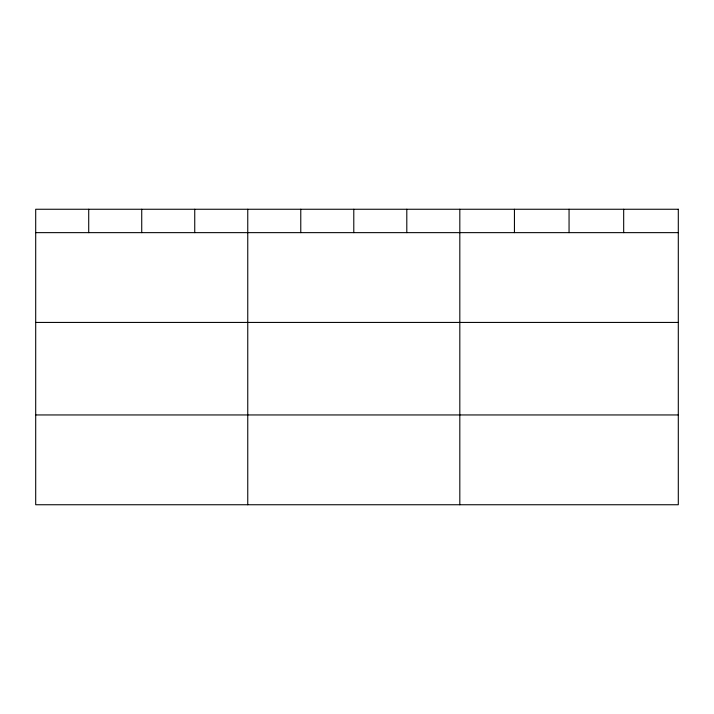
<?xml version="1.0" encoding="UTF-8"?>
<svg xmlns="http://www.w3.org/2000/svg" width="714" height="714" viewBox="0 0 714 714"><rect width="100%" height="100%" fill="white"/><g stroke="black" fill="none" stroke-linecap="round" stroke-linejoin="round"><path stroke-width="1.07" d="M35.7 232.639L678.3 232.639M35.7 322.433L678.3 322.433M35.7 414.95L678.3 414.95M623.679 209.256L623.679 232.639M569.058 209.256L569.058 232.639M514.437 209.256L514.437 232.639M459.816 209.256L459.816 504.744M406.801 209.256L406.801 232.639M353.787 209.256L353.787 232.639M300.772 209.256L300.772 232.639M247.758 209.256L247.758 504.744M194.743 209.256L194.743 232.639M141.729 209.256L141.729 232.639M88.715 209.256L88.715 232.639M678.3 209.256L35.7 209.256L35.7 504.744L678.3 504.744L678.3 209.256"/></g></svg>
